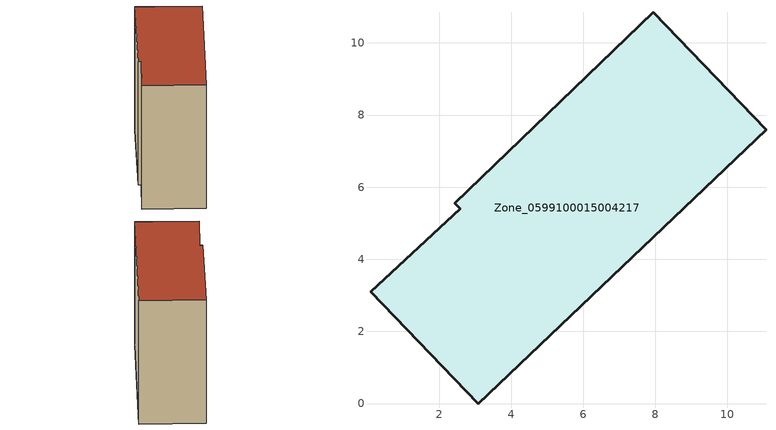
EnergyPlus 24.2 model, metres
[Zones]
Zone_0599100015004217
 floor ground (C_G): 0.1,3.1 2.59,5.4 2.44,5.55 7.94,10.85 11.07,7.59 3.09,0 z0.85
 wall outside (C_F): 3.09,0 11.07,7.59 7.94,10.85 2.44,5.55 2.59,5.4 0.1,3.1 3.09,0 z0.85:10.2
 roof outside (C_R): 2.59,5.4 0.1,3.1 3.09,0 11.07,7.59 7.94,10.85 2.44,5.55 z10.2
[BUILDING]
Pand.0599100015004217: North Axis=0; Terrain=City; Loads Convergence Tolerance Value=0.04; Temperature Convergence Tolerance Value=0.4; Solar Distribution=FullExterior; Maximum Number of Warmup Days=25; Minimum Number of Warmup Days=1
[Site:Location]
Rotterdam.The.Hague.AP_ZH_NLD Design_Conditions: Latitude=51.96; Longitude=4.45; Time Zone=1; Elevation=-4.5
[SITE:GROUNDTEMPERATURE:BUILDINGSURFACE]
18, 18, 18, 18, 18, 18, 18, 18, 18, 18, 18, 18
[MATERIAL] Thermal Absorptance=0.9; Solar Absorptance=0.7; Visible Absorptance=0.7
Name | Roughness | Thickness | Conductivity | Density | Specific Heat
G.TC.1975-1991 | MediumSmooth | 0.15 | 0.288461 | 540 | 1210
F.TC.1975-1991 | Rough | 0.3 | 0.230769 | 1920 | 840
R.TC.1975-1991 | MediumRough | 0.2 | 0.153846 | 1500 | 1000
[CONSTRUCTION]
C_G: G.TC.1975-1991
C_F: F.TC.1975-1991
C_R: R.TC.1975-1991
[ZONE]
Zone_0599100015004217: Type=1; Multiplier=1; Ceiling Height=Autocalculate; Volume=Autocalculate; Floor Area=autocalculate; Part of Total Floor Area=Yes
[ZONEINFILTRATION:DESIGNFLOWRATE]
Infil_Zone_0599100015004217: Zone or ZoneList or Space or SpaceList=Zone_0599100015004217; Schedule=AlwaysOn; Design Flow Rate Calculation Method=Flow/Area; Flow Rate per Floor Area=0.003; Constant Term Coefficient=1; Temperature Term Coefficient=0; Velocity Term Coefficient=0; Velocity Squared Term Coefficient=0
[HVACTEMPLATE:ZONE:IDEALLOADSAIRSYSTEM]
Zone_0599100015004217: Maximum Heating Supply Air Temperature=50; Minimum Cooling Supply Air Temperature=13; Maximum Heating Supply Air Humidity Ratio=0.0156; Minimum Cooling Supply Air Humidity Ratio=0.0077; Heating Limit=NoLimit; Cooling Limit=NoLimit; Dehumidification Control Type=ConstantSensibleHeatRatio; Cooling Sensible Heat Ratio=0.7; Dehumidification Setpoint=60; Humidification Control Type=None; Humidification Setpoint=30; Outdoor Air Method=None; Outdoor Air Flow Rate per Person=0.00944; Outdoor Air Flow Rate per Zone Floor Area=0; Outdoor Air Flow Rate per Zone=0; Demand Controlled Ventilation Type=None; Outdoor Air Economizer Type=NoEconomizer; Heat Recovery Type=None; Sensible Heat Recovery Effectiveness=0.7; Latent Heat Recovery Effectiveness=0.65
[ZONECONTROL:THERMOSTAT]
ThermostatControl_Zone_0599100015004217: Zone or ZoneList=Zone_0599100015004217; Control Type Schedule=DualSetpointControlType; Control 1=Thermostat_Zone_0599100015004217; Temperature Difference Between Cutout And Setpoint=0
[THERMOSTATSETPOINT:DUALSETPOINT]
Thermostat_Zone_0599100015004217: Heating Setpoint Temperature Schedule=HeatingSetpoint_Zone_0599100015004217; Cooling Setpoint Temperature Schedule=CoolingSetpoint_Zone_0599100015004217
[SCHEDULE:COMPACT]
HeatingSetpoint_Zone_0599100015004217: Through: 12/31, For: AllDays, Until: 24:00, 21
CoolingSetpoint_Zone_0599100015004217: Through: 12/31, For: AllDays, Until: 24:00, 24
DualSetpointControlType: Through: 12/31, For: AllDays, Until: 24:00, 4
AlwaysOn: Through: 12/31, For: AllDays, Until: 24:00, 1
